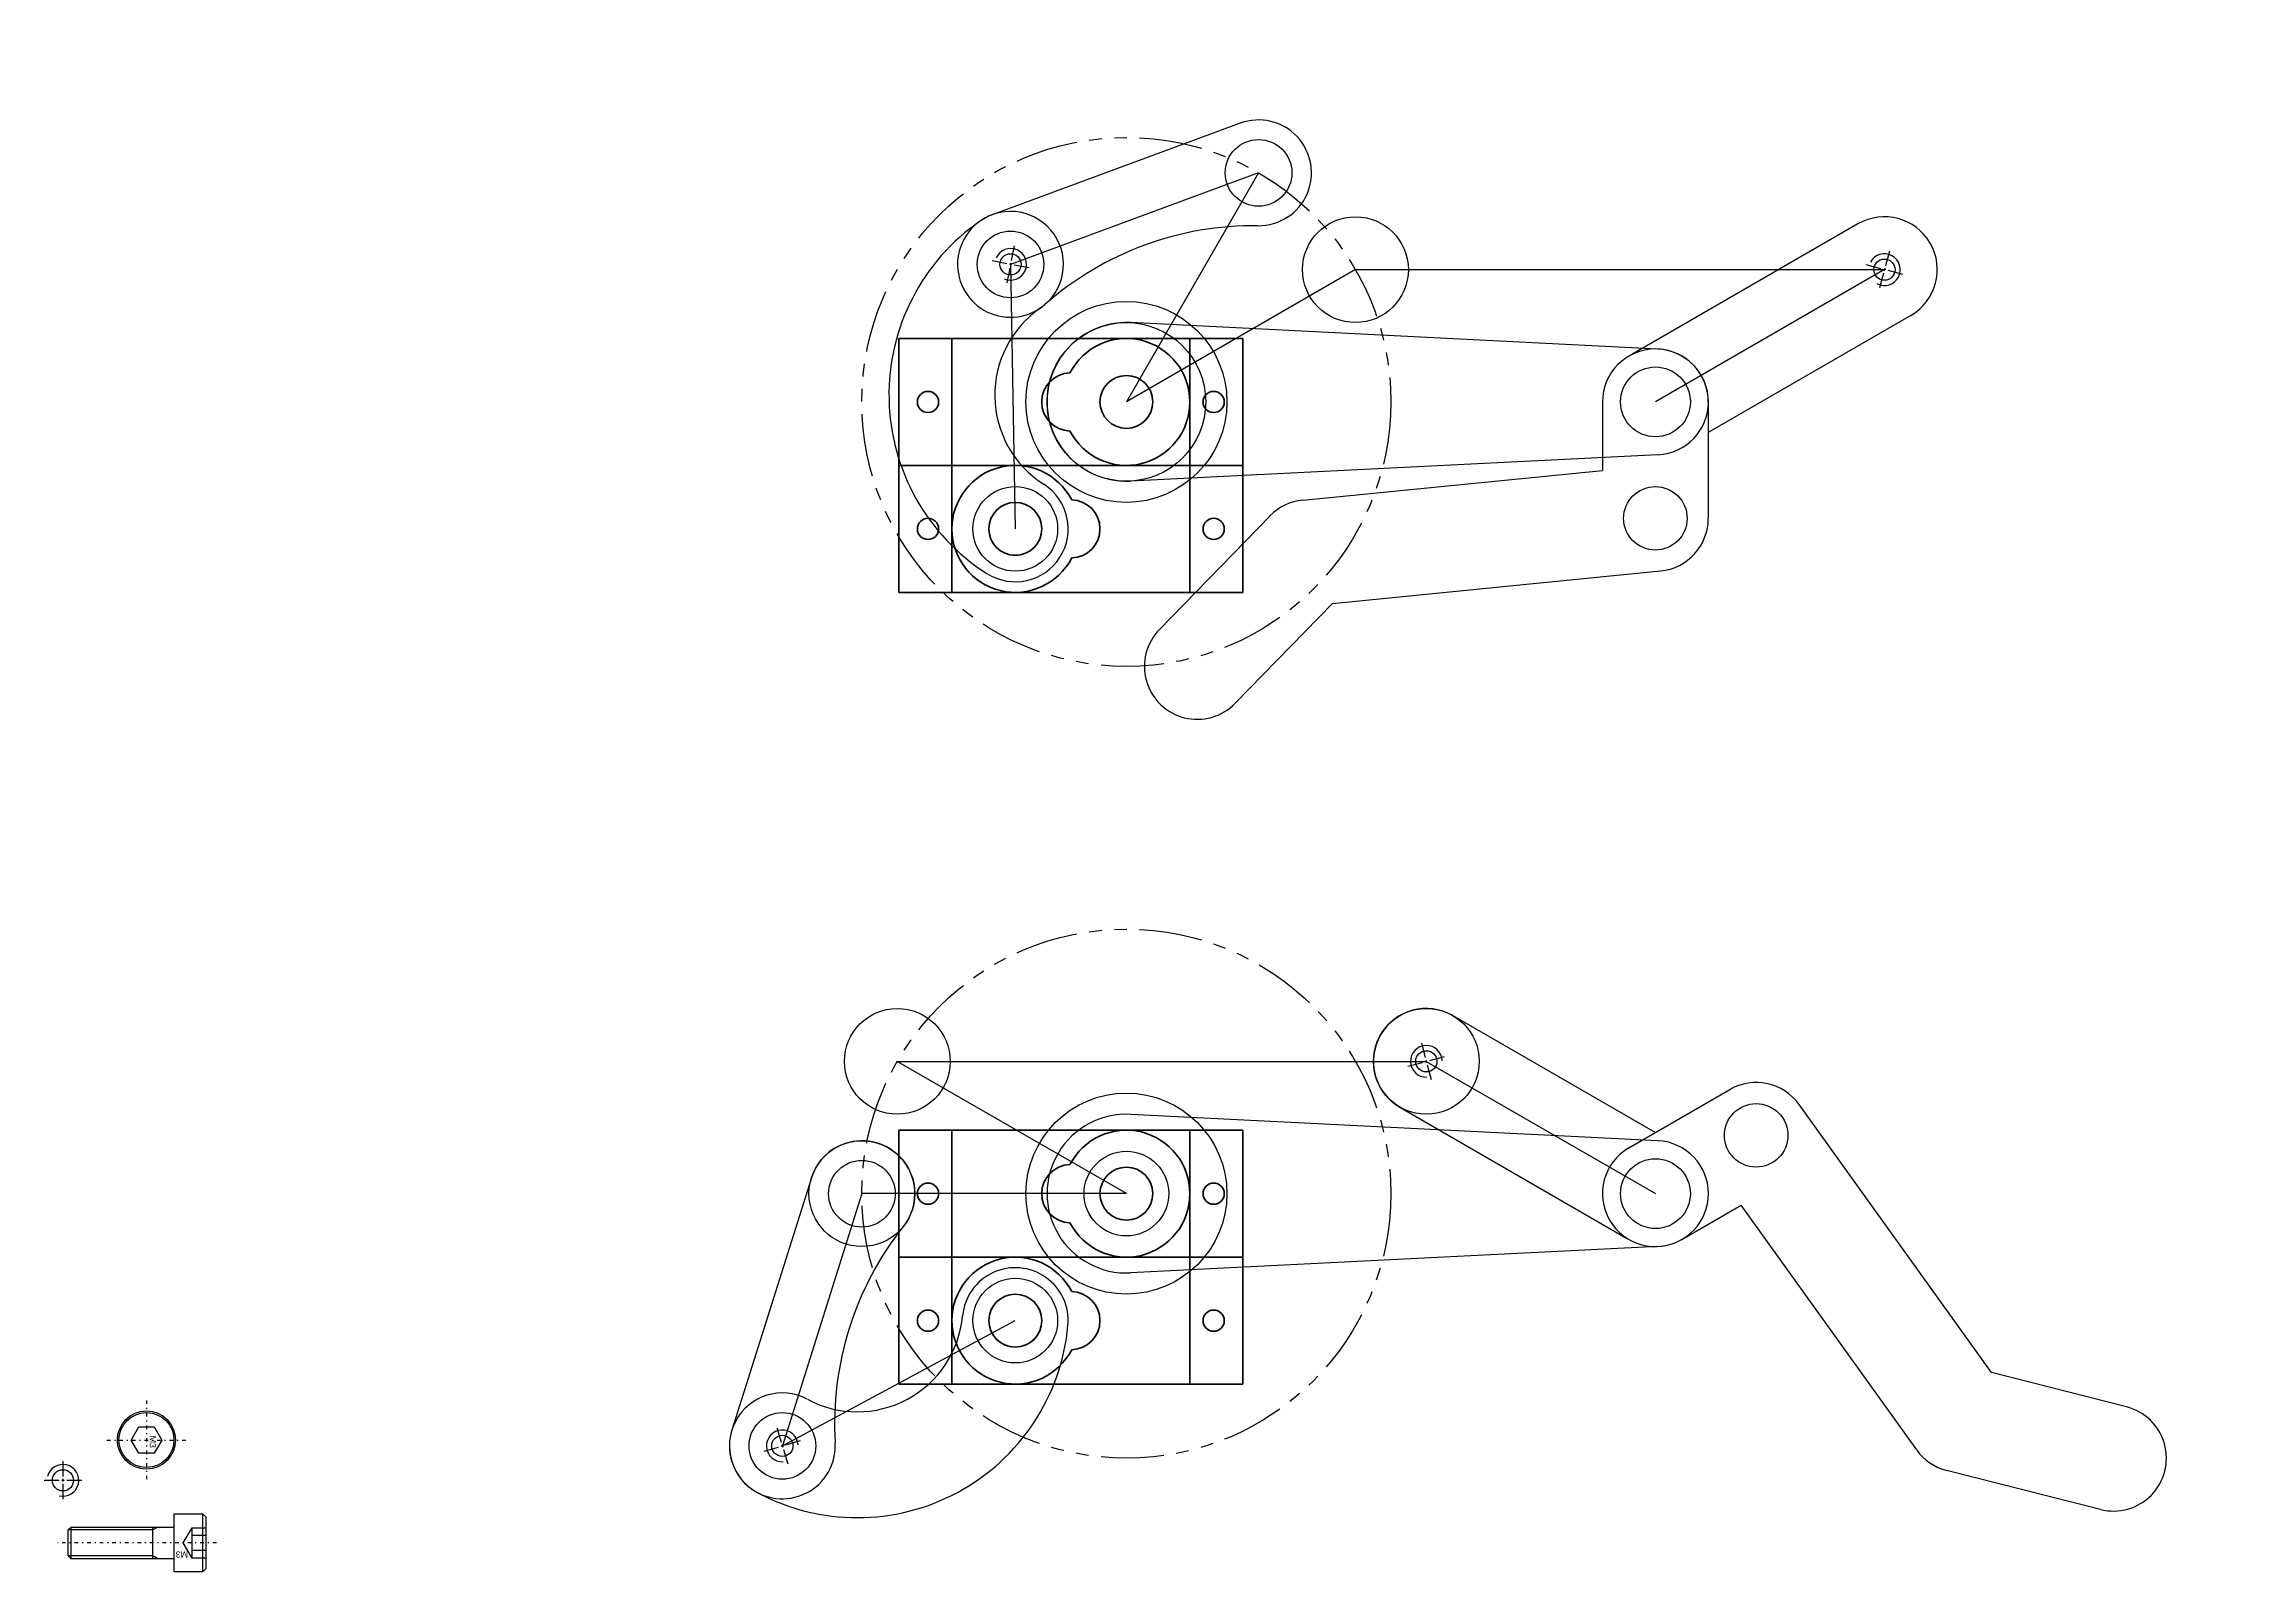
# Model space of a CAD drawing. Header units: millimetres. Extents: x -131 to 523, y -175 to 252.
# Drawn here: x 0.3 to 207.5, y 107.2 to 252.2 of the extents above; entities that cross this region are included whole.
import ezdxf
from ezdxf.enums import TextEntityAlignment as Align

# ---------------------------------------------------------------- set-up
doc = ezdxf.new("R2010")
doc.units = ezdxf.units.MM
doc.header["$LTSCALE"] = 0.75
for name, pattern in [('Center', [1.5, 0.45, -0.5, 0.05, -0.5]), ('CENTER2', [28.575, 19.05, -3.175, 3.175, -3.175]), ('HIDDEN', [9.525, 6.35, -3.175]), ('PHANTOM2', [31.75, 15.875, -3.175, 3.175, -3.175, 3.175, -3.175])]:
    doc.linetypes.add(name, pattern=pattern)
for name, color, linetype in [('BOM-T', 4, 'Continuous'), ('CENTER', 1, 'Center'), ('HIDDEN', 2, 'HIDDEN'), ('THIN', 3, 'Continuous')]:
    doc.layers.add(name, color=color, linetype=linetype)
doc.layers.add('Visible', color=7, linetype='Continuous', lineweight=50)
doc.styles.add('H', font='arial.ttf')

# ---------------------------------------------------------------- blocks, each defined once
blk = doc.blocks.new('CustomObjectsInViewport3_0')
at = {"layer": 'Visible', "color": 0, "extrusion": (0, 1, 0)}
for p, q in [((86.13, 96.86), (81.13, 96.86)), ((81.13, 96.86), (81.13, 84.86)), ((102.63, 96.86), (86.13, 96.86)), ((86.13, 96.86), (86.13, 84.86)), ((108.63, 96.86), (102.63, 96.86)), ((108.63, 90.86), (108.63, 96.86)), ((113.63, 96.86), (108.63, 96.86)), ((113.63, 84.86), (113.63, 96.86)), ((108.63, 84.86), (108.63, 90.86)), ((81.13, 84.86), (86.13, 84.86)), ((86.13, 84.86), (81.13, 84.86)), ((81.13, 84.86), (81.13, 72.86)), ((86.13, 84.86), (102.63, 84.86)), ((92.13, 84.86), (86.13, 84.86)), ((86.13, 84.86), (86.13, 78.86)), ((108.63, 84.86), (92.13, 84.86)), ((102.63, 84.86), (108.63, 84.86)), ((108.63, 84.86), (113.63, 84.86)), ((108.63, 72.86), (108.63, 84.86)), ((113.63, 84.86), (108.63, 84.86)), ((113.63, 72.86), (113.63, 84.86)), ((86.13, 78.86), (86.13, 72.86)), ((81.13, 72.86), (86.13, 72.86)), ((86.13, 72.86), (92.13, 72.86)), ((92.13, 72.86), (108.63, 72.86)), ((108.63, 72.86), (113.63, 72.86))]:
    blk.add_line(p, q, dxfattribs=at)
at = {"layer": 'Visible', "color": 0}
for centre in [(102.63, 90.86), (92.13, 78.86)]:
    blk.add_circle(centre, 2.5, dxfattribs=at)
at = {"layer": 'Visible', "color": 0, "extrusion": (1.22465e-16, 0, -1)}
for centre in [(-83.88, 90.86), (-110.88, 90.86), (-83.88, 78.86), (-110.88, 78.86)]:
    blk.add_circle(centre, 1, dxfattribs=at)
at = {"layer": 'Visible', "color": 0}
for centre, radius, start, end in [((102.63, 90.86), 6, 207.266, 152.734), ((97.38, 90.86), 2.75, 91.7365, 268.2635), ((92.13, 78.86), 6, 27.266, 332.734), ((97.38, 78.86), 2.75, 271.7365, 88.2635)]:
    blk.add_arc(centre, radius, start, end, dxfattribs=at)
blk = doc.blocks.new('A$Ca5c1045e')
at = {"color": 0}
for p, q in [((39.06, -32), (5.56, 5.03)), ((32, -39.06), (-5.03, -5.56))]:
    blk.add_line(p, q, dxfattribs=at)
blk.add_circle((35.36, -35.36), 3.3, dxfattribs=at)
for centre, radius, start, end in [((0, 0), 7.5, 42.134, 227.866), ((35.36, -35.36), 5, 227.866, 42.134)]:
    blk.add_arc(centre, radius, start, end, dxfattribs=at)
blk = doc.blocks.new('A$C63f5ced5')
at = {"color": 0}
for p, q in [((35.96, 1.23), (7.56, 14.08)), ((-4.33, 2.5), (1.17, 12.03)), ((-25, 5), (-2.89, 5)), ((48.64, 4.81), (35.96, 1.23)), ((4.33, -2.5), (7.57, 3.1)), ((33.5, -8.63), (7.57, 3.1)), ((-25, -5), (-0.32, -5)), ((51.36, -4.81), (36.92, -8.89))]:
    blk.add_line(p, q, dxfattribs=at)
at = {"color": 1, "linetype": 'CENTER2', "ltscale": 0.1}
for p, q in [((-26.27, 1.27), (-23.73, -1.27)), ((-26.27, -1.27), (-23.73, 1.27))]:
    blk.add_line(p, q, dxfattribs=at)
at = {"color": 0}
for centre, radius in [((5.5, 9.53), 3), ((-25, 0), 1)]:
    blk.add_circle(centre, radius, dxfattribs=at)
for centre, start, end in [((5.5, 9.53), 65.6528, 150), ((-25, 0), 90, 270), ((50, 0), 285.7772, 105.7772), ((0, 0), 150, 330), ((35.57, -4.08), 245.6528, 285.7772)]:
    blk.add_arc(centre, 5, start, end, dxfattribs=at)
at = {"color": 1}
blk.add_arc((-25, 0), 1.5, 32.0096, 301.3321, dxfattribs=at)
blk = doc.blocks.new('A$C71e69a28')
at = {"color": 1, "linetype": 'CENTER2', "ltscale": 0.1}
for p, q in [((1.31, 24.66), (-2.22, 25.33)), ((-0.12, 26.76), (-0.79, 23.23))]:
    blk.add_line(p, q, dxfattribs=at)
at = {"color": 0}
for centre, radius in [((-0.45, 25), 1), ((0, 0), 4), ((0, 0), 2.5)]:
    blk.add_circle(centre, radius, dxfattribs=at)
for centre, radius, start, end in [((8.06, 12.65), 20, 124.5981, 237.4835), ((-0.45, 25), 5, 304.5981, 124.5981), ((8.06, 12.65), 10, 124.5981, 237.4835), ((0, 0), 5, 237.4835, 57.4835)]:
    blk.add_arc(centre, radius, start, end, dxfattribs=at)
at = {"color": 1}
blk.add_arc((-0.45, 25), 1.5, 246.2023, 155.5249, dxfattribs=at)
blk = doc.blocks.new('A$Cca4b5389')
at = {"color": 0}
blk.add_line((21.72, 13.35), (-1.73, 4.69), dxfattribs=at)
for centre in [(23.45, 8.65), (0, 0)]:
    blk.add_circle(centre, 3.15, dxfattribs=at)
for centre, radius, start, end in [((23.45, 8.65), 5, 269.3296, 110.2545), ((0, 0), 5, 110.2545, 311.1793), ((23.04, -26.34), 30, 89.3296, 131.1793)]:
    blk.add_arc(centre, radius, start, end, dxfattribs=at)
blk = doc.blocks.new('A$C353eb0e6')
at = {"color": 0}
for radius in [9.5, 4]:
    blk.add_circle((0, 0), radius, dxfattribs=at)
blk = doc.blocks.new('A$C09CA7FD4')
for p, q in [((-2.75, 16.7), (2.75, 16.7)), ((1.5, 12), (-1.5, 12)), ((1.5, 4.27), (-1.5, 4.27))]:
    blk.add_line(p, q)
blk.add_lwpolyline([(-2.75, 14), (-2.75, 16.7), (-2.45, 17), (2.45, 17), (2.75, 16.7), (2.75, 14)], close=True)
for points in [[(-1.6, 14, -0.414214), (-1.5, 13.9)], [(1.5, 13.9, -0.414214), (1.6, 14)]]:
    blk.add_lwpolyline(points, format="xyb")
blk.add_lwpolyline([(1.5, 13.9), (1.5, 4.27), (1.23, 4), (-1.23, 4), (-1.5, 4.27), (-1.5, 13.9)])
at = {"layer": 'CENTER'}
for q in [(0, 3), (0, 13.87)]:
    blk.add_line((0, 18), q, dxfattribs=at)
at = {"layer": 'HIDDEN'}
blk.add_line((1.43, 15.7), (-1.43, 15.7), dxfattribs=at)
for points in [[(1.43, 17), (1.43, 15.7), (0, 14.87), (0, 14.87), (-1.43, 15.7), (-1.43, 17)], [(-0.72, 15.7), (-0.72, 17)], [(0.72, 17), (0.72, 15.7)]]:
    blk.add_lwpolyline(points, dxfattribs=at)
at = {"layer": 'THIN'}
for points in [[(-1.5, 12.47), (-1.23, 12), (-1.23, 4)], [(1.5, 12.47), (1.23, 12), (1.23, 4)]]:
    blk.add_lwpolyline(points, dxfattribs=at)
at = {"layer": 'BOM-T', "color": 4, "style": 'H'}
blk.add_text('M3', height=0.6, rotation=270, dxfattribs=at).set_placement((1.11, 15.32), align=Align.MIDDLE_LEFT)
blk = doc.blocks.new('A$C62AF1CA3')
blk.add_lwpolyline([(0.72, -1.25), (-0.72, -1.25), (-1.44, 0), (-0.72, 1.25), (0.72, 1.25), (1.44, 0), (0.72, -1.25)])
for radius in [2.75, 2.6]:
    blk.add_circle((0, 0), radius)
at = {"layer": 'CENTER'}
for p, q in [((0, 3.75), (0, -3.75)), ((-3.75, 0), (3.75, 0))]:
    blk.add_line(p, q, dxfattribs=at)
at = {"layer": 'BOM-T', "color": 4, "style": 'H'}
blk.add_text('M3', height=0.6, rotation=270, dxfattribs=at).set_placement((0.6, 0.42), align=Align.MIDDLE_LEFT)

msp = doc.modelspace()

# ---------------------------------------------------------------- linework, layer by layer
at = {"color": 1}
for p, q in [((115.129, 239.977), (91.675, 231.322)), ((115.129, 239.977), (102.629, 218.326)), ((91.675, 231.322), (92.129, 206.326)), ((124.279, 230.826), (102.629, 218.326)), ((124.279, 230.826), (174.279, 230.826)), ((174.279, 230.826), (152.629, 218.326)), ((102.629, 143.501), (80.978, 156.001)), ((80.978, 156.001), (130.978, 156.001)), ((130.978, 156.001), (152.629, 143.501)), ((77.629, 143.501), (70.112, 119.657)), ((102.629, 143.501), (77.629, 143.501)), ((70.112, 119.657), (92.129, 131.501))]:
    msp.add_line(p, q, dxfattribs=at)
at = {"color": 1, "linetype": 'CENTER2', "ltscale": 0.1}
for p, q in [((2.108, 118.204), (2.108, 114.604)), ((3.908, 116.404), (0.308, 116.404))]:
    msp.add_line(p, q, dxfattribs=at)
at = {"color": 6, "linetype": 'PHANTOM2', "ltscale": 0.5}
for centre in [(102.629, 218.326), (102.629, 143.501)]:
    msp.add_circle(centre, 25, dxfattribs=at)
for centre, radius in [((124.279, 230.826), 5), ((102.629, 218.326), 9.5), ((102.629, 218.326), 7.5), ((80.978, 156.001), 5), ((130.978, 156.001), 5), ((77.629, 143.501), 5)]:
    msp.add_circle(centre, radius)
at = {"color": 0}
msp.add_circle((2.108, 116.404), 1, dxfattribs=at)
at = {"color": 1}
msp.add_arc((2.108, 116.404), 1.5, 257.00958, 166.33212, dxfattribs=at)

# ---------------------------------------------------------------- block references
at = {"color": 3}
for name, p, rotation in [('A$Ca5c1045e', (102.629, 218.326), 45), ('A$Ca5c1045e', (102.629, 143.501), 45), ('A$Cca4b5389', (70.112, 119.657), 52.24759390617829)]:
    msp.add_blockref(name, p, dxfattribs=dict(at, rotation=rotation))
msp.add_blockref('A$Cca4b5389', (91.675, 231.322), dxfattribs=at)
at = {"color": 4}
for name, p, rotation in [('A$C63f5ced5', (152.629, 218.326), 210), ('A$C63f5ced5', (152.629, 143.501), 330.0000000000006), ('A$C71e69a28', (92.129, 131.501), 117.2357574092286)]:
    msp.add_blockref(name, p, dxfattribs=dict(at, rotation=rotation))
msp.add_blockref('A$C71e69a28', (92.129, 206.326), dxfattribs=at)
at = {"color": 2}
for p in [(0, 127.462), (0, 52.637)]:
    msp.add_blockref('CustomObjectsInViewport3_0', p, dxfattribs=at)
at = {"color": 5}
msp.add_blockref('A$C353eb0e6', (102.629, 143.501), dxfattribs=at)
msp.add_blockref('A$C62AF1CA3', (10.009, 120.212))
at = {"rotation": 270}
msp.add_blockref('A$C09CA7FD4', (-1.384, 110.493), dxfattribs=at)

doc.saveas('drawing.dxf')
